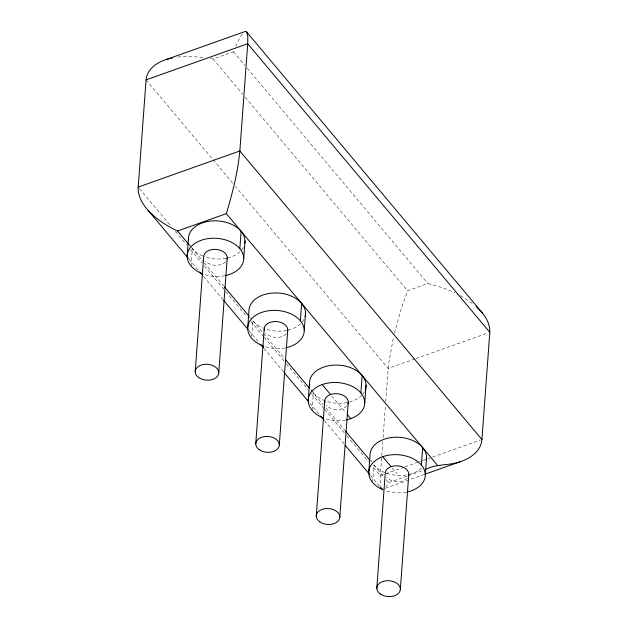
<?xml version="1.0" encoding="UTF-8"?>
<svg xmlns="http://www.w3.org/2000/svg" width="628" height="628" viewBox="0 0 628 628"><rect width="100%" height="100%" fill="white"/><g stroke="black" fill="none" stroke-linecap="round" stroke-linejoin="round"><path stroke-width="0.47" stroke-dasharray="3.14 2.35" d="M191.045 266.005L192.325 248.594L203.668 262.127M251.71 336.208L252.849 320.735A28.323 19.06 4.2 0 0 263.265 328.099M312.092 410.288L313.372 392.877M372.616 482.422L373.896 465.018A28.323 19.06 4.2 0 0 407.548 474.752M382.79 441.547L380.097 479.101L380.576 486.527M383.072 437.645L385.435 405.476M385.725 401.575L388.638 363.526L393.615 336.6M394.47 333.044L400.907 309.808L407.548 290.764L427.88 283.534L444.483 288.331L454.837 292.742M210.294 58.498L213.112 59.008L233.443 51.779L234.166 50.012M235.618 46.48L239.692 38.025L242.612 33.598M407.077 476.079L388.669 482.626L385.851 486.865M414.959 358.91L388.159 368.432L235.586 186.579M415.877 358.58L487.964 332.958M404.134 467.185L380.285 475.663L372.09 465.898M405.052 466.863L418.813 461.973M419.732 461.643L422.479 460.662M423.398 460.34L427.071 459.037M427.982 458.707L431.656 457.404M432.574 457.074L480.114 440.181M408.004 475.749L422.73 470.513M385.356 488.309L424.096 474.54M177.826 57.077L188.235 56.316L204.673 57.486M460.536 295.623L472.735 303.591M233.443 51.779L244.771 65.281M247.283 68.279L427.88 283.534M213.112 59.008L242.683 94.255M245.203 97.254L407.548 290.764M146.065 79.874L233.066 183.572M331.788 396.009L346.02 412.973M392.249 468.072L397.014 473.755M189.248 244.928L191.093 247.134M204.304 262.873L223.843 286.172M249.693 316.983L251.585 319.236M252.849 320.735L262.936 332.762M263.564 333.515L284.366 358.313M311.48 390.624L323.459 404.903M325.979 407.91L344.89 430.447M373.896 465.018L383.739 476.754M386.204 479.69L388.669 482.626M139.447 188.612L170.973 226.182M175.385 231.442L186.736 244.967M190.519 249.481L201.863 263.006M204.383 266.013L225.193 290.811M225.821 291.557L247.259 317.109M251.043 321.615L263.65 336.647M264.278 337.401L285.716 362.945M286.344 363.698L307.783 389.25M311.567 393.756L324.174 408.789M324.802 409.535L344.348 432.833M346.868 435.84L368.306 461.392M189.004 259.129L199.084 271.147M203.488 276.399L223.019 299.674M248.837 330.454L259.545 343.21M263.956 348.469L283.479 371.737M309.934 403.27L320.013 415.281M324.417 420.54L343.94 443.808M370.394 475.341L379.846 486.598M243.358 247.401A28.323 19.06 4.2 0 1 241.301 250.344M239.99 251.702A28.323 19.06 4.2 0 1 226.849 258.155M225.978 258.328A28.323 19.06 4.2 0 1 203.543 256.287M202.742 255.957A28.323 19.06 4.2 0 1 190.669 246.302M190.206 245.501A28.323 19.06 4.2 0 1 189.452 243.892M421.561 468.119A28.323 19.06 4.2 0 1 408.42 474.572M371.776 461.925A28.323 19.06 4.2 0 1 371.022 460.308M364.405 391.684A28.323 19.06 4.2 0 1 362.348 394.627M361.72 395.31A28.323 19.06 4.2 0 1 347.896 402.43M347.025 402.611A28.323 19.06 4.2 0 1 311.252 389.784M303.881 319.542A28.323 19.06 4.2 0 1 301.825 322.486M300.514 323.844A28.323 19.06 4.2 0 1 287.373 330.289M286.501 330.469A28.323 19.06 4.2 0 1 264.066 328.428M407.258 478.096A11.799 7.944 4.2 0 1 386.848 477.366M406.269 492.156A28.323 19.06 4.2 0 1 385.506 490.727M346.735 405.955A11.799 7.944 4.2 0 1 326.325 405.225M345.745 420.022A28.323 19.06 4.2 0 1 324.982 418.586M286.211 333.813A11.799 7.944 4.2 0 1 265.801 333.083M225.688 261.672A11.799 7.944 4.2 0 1 205.278 260.95M285.222 347.881A28.323 19.06 4.2 0 1 264.459 346.444M224.698 275.739A28.323 19.06 4.2 0 1 203.095 274.012"/><path stroke-width="0.94" d="M188.376 258.383L148.067 210.333C142.423 203.967 137.689 195.897 138.191 187.105L146.065 79.874C146.968 69.025 157.173 62.219 166.758 59.338L244.598 31.675L245.799 31.4L246.741 32.075L482.453 313.019C486.771 318.498 490.162 325.147 489.809 332.298L481.935 439.529C481.072 451.069 470.341 458.542 460.159 461.721L425.023 474.211M187.168 256.326L188.447 238.915M195.222 371.807L203.66 256.915A11.799 7.944 4.2 0 1 216.393 249.442A11.799 7.944 4.2 0 1 227.061 259.129M218.787 372.647L227.226 257.755M239.841 248.657L241.121 231.253M243.719 258.344L244.999 240.932M247.691 328.46L248.971 311.056A28.323 19.06 4.2 0 1 279.531 293.135A28.323 19.06 4.2 0 1 305.122 316.379M255.745 443.941L264.184 329.048M279.311 444.789L287.75 329.896M300.365 320.798L301.644 303.395M304.242 330.485L305.522 313.074M308.215 400.601L309.494 383.198M316.269 516.083L324.707 401.19M339.834 516.923L348.273 402.03M360.888 392.94L362.168 375.528M364.766 402.619L366.046 385.215M368.738 472.743L370.018 455.331A28.323 19.06 4.2 0 1 399.958 437.355A28.323 19.06 4.2 0 1 426.349 459.837M376.792 588.224L385.231 473.331A11.799 7.944 4.2 0 1 397.964 465.866A11.799 7.944 4.2 0 1 408.632 475.553M400.358 589.064L408.797 474.171M421.412 465.081L422.691 447.67M425.289 474.76L426.569 457.357M148.067 210.333C156.246 219.266 166.656 225.845 177.551 230.986L226.347 213.646C232.446 193.165 237.855 172.3 239.841 150.971L247.715 43.74L247.809 36.189L246.741 32.075M146.065 79.874L247.715 43.74L489.809 332.298M138.191 187.105L239.841 150.971L481.935 439.529M425.494 469.532C436.303 463.605 448.824 465.843 460.159 461.721M166.758 59.338L172.386 57.941M382.546 489.188L380.474 487.352M476.048 306.488L482.453 313.019M226.347 213.646L437.465 465.277M322.195 384.572L330.532 394.51M347.213 414.394L350.785 418.656M382.719 456.713L391.056 466.651M177.551 230.986L188.628 244.198M224.479 286.925L249.065 316.229M285.63 359.813L309.588 388.371M345.526 431.2L370.112 460.505M199.712 271.893L202.232 274.899M223.647 300.42L248.209 329.7M260.808 344.717L263.32 347.716M284.107 372.49L308.67 401.771M320.641 416.034L323.789 419.787M345.204 445.307L369.766 474.587M188.565 240.579A28.323 19.06 4.2 0 1 217.155 220.86A28.323 19.06 4.2 0 1 244.779 243.421M309.753 385.694A28.323 19.06 4.2 0 1 339.434 365.213A28.323 19.06 4.2 0 1 365.127 390.121M383.033 489.785A28.323 19.06 4.2 0 1 376.251 459.963A28.323 19.06 4.2 0 1 420.422 463.982A28.323 19.06 4.2 0 1 407.14 491.975M324.904 402.579A11.799 7.944 4.2 0 1 336.922 393.685A11.799 7.944 4.2 0 1 347.888 404.079M322.509 417.644A28.323 19.06 4.2 0 1 315.727 387.821A28.323 19.06 4.2 0 1 359.899 391.848A28.323 19.06 4.2 0 1 346.617 419.842M264.38 330.438A11.799 7.944 4.2 0 1 276.399 321.544A11.799 7.944 4.2 0 1 287.365 331.937M263.619 346.146A28.323 19.06 4.2 0 1 254.387 316.269A28.323 19.06 4.2 0 1 299.03 319.354A28.323 19.06 4.2 0 1 286.093 347.7M201.462 273.361A28.323 19.06 4.2 0 1 194.68 243.546A28.323 19.06 4.2 0 1 238.852 247.565A28.323 19.06 4.2 0 1 225.57 275.559M380.301 593.97A11.799 7.944 4.2 0 0 399.973 591.113A11.799 7.944 4.2 0 0 385.451 580.853A11.799 7.944 4.2 0 0 380.301 593.97M319.778 521.829A11.799 7.944 4.2 0 0 339.45 518.971A11.799 7.944 4.2 0 0 324.927 508.711A11.799 7.944 4.2 0 0 319.778 521.829M259.254 449.695A11.799 7.944 4.2 0 0 278.926 446.83A11.799 7.944 4.2 0 0 264.404 436.57A11.799 7.944 4.2 0 0 259.254 449.695M198.731 377.554A11.799 7.944 4.2 0 0 218.403 374.688A11.799 7.944 4.2 0 0 203.88 364.428A11.799 7.944 4.2 0 0 198.731 377.554"/></g></svg>
